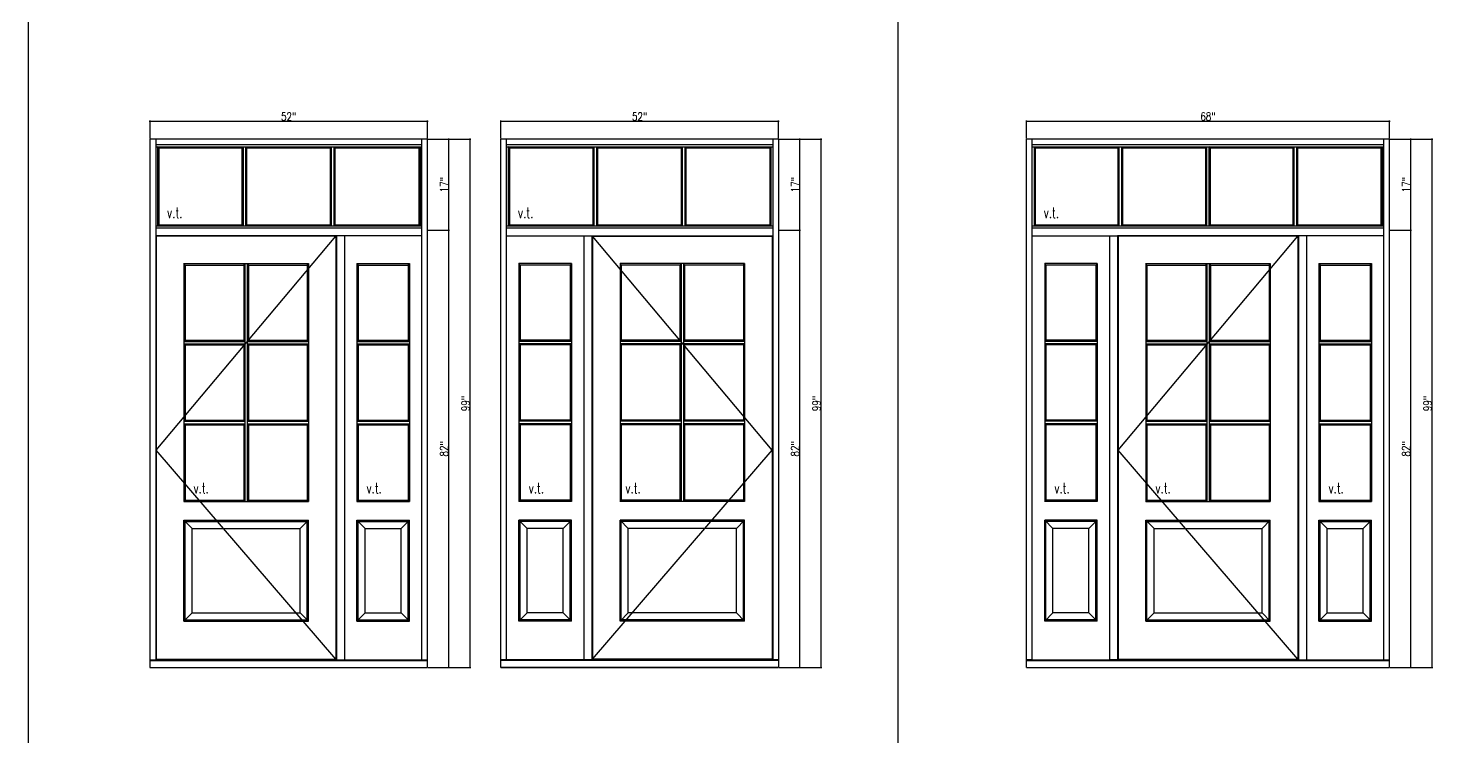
# Model space of a CAD drawing. Header units: inches. Extents: x 1985 to 11287, y 379 to 4336.
# Drawn here: x 7827.6 to 8090.9, y 4066.1 to 4198.9 of the extents above; entities that cross this region are included whole.
import ezdxf

# ---------------------------------------------------------------- set-up
doc = ezdxf.new("R2010")
doc.units = ezdxf.units.IN
doc.header["$MEASUREMENT"] = 0
doc.layers.get('0').update_dxf_attribs({"linetype": 'CONTINUOUS'})
doc.layers.get('Defpoints').update_dxf_attribs({"linetype": 'CONTINUOUS'})
for name, color, linetype in [('COTE1-1 99', 7, 'CONTINUOUS'), ('elevation 99', 7, 'CONTINUOUS'), ('opening side 99', 1, 'CONTINUOUS'), ('separation 99', 3, 'CONTINUOUS')]:
    doc.layers.add(name, color=color, linetype=linetype)
doc.styles.get("Standard").update_dxf_attribs({"font": 'txt.shx', "width": 0.8})
doc.dimstyles.new('Elevation', dxfattribs={"dimscale": 2, "dimtxt": 0.75, "dimasz": 0.0625, "dimexe": 0.0625, "dimexo": 0.0625, "dimgap": 0.0625, "dimtad": 1, "dimdec": 5, "dimzin": 0, "dimdsep": 46, "dimlunit": 5, "dimtxsty": 'Standard', "dimblk1": 'OBLIQUE', "dimblk2": 'OBLIQUE', "dimsah": 1, "dimcen": 2, "dimdle": 0.0625, "dimclrd": 1, "dimclre": 1, "dimadec": 1, "dimazin": 0, "dimtfac": 0.375, "dimtdec": 5, "dimtmove": 0, "dimatfit": 3, "dimldrblk": 'OBLIQUE', "dimfxl": 1, "dimfrac": 2, "dimtolj": 1, "dimtzin": 0, "dimarcsym": 0})

# ---------------------------------------------------------------- blocks, each defined once
blk = doc.blocks.new('_OBLIQUE')
at = {"color": 0, "linetype": 'ByBlock'}
blk.add_line((-0.5, -0.5), (0.5, 0.5), dxfattribs=at)
blk = doc.blocks.new('*D339')
at = {"layer": 'COTE1-1 99', "color": 1, "lineweight": -2, "transparency": 16777216}
for p, q in [((7850.34, 4181.47), (7902.59, 4181.47)), ((7850.47, 4178.19), (7850.47, 4181.59)), ((7902.47, 4178.19), (7902.47, 4181.59))]:
    blk.add_line(p, q, dxfattribs=at)
at = {"layer": 'Defpoints', "color": 0, "transparency": 16777216}
for p in [(7902.47, 4181.47), (7850.47, 4178.06), (7902.47, 4178.06)]:
    blk.add_point(p, dxfattribs=at)
at = {"layer": 'COTE1-1 99', "color": 1, "lineweight": -2, "transparency": 16777216, "xscale": 0.125, "yscale": 0.125, "zscale": 0.125, "rotation": 180}
blk.add_blockref('_OBLIQUE', (7850.47, 4181.47), dxfattribs=at)
at = {"layer": 'COTE1-1 99', "color": 1, "lineweight": -2, "transparency": 16777216, "xscale": 0.125, "yscale": 0.125, "zscale": 0.125}
blk.add_blockref('_OBLIQUE', (7902.47, 4181.47), dxfattribs=at)
at = {"layer": 'COTE1-1 99', "color": 0, "transparency": 16777216, "insert": (7876.47, 4182.34), "char_height": 1.5, "attachment_point": 5}
blk.add_mtext('\\A1;52"', dxfattribs=at)
blk = doc.blocks.new('*D340')
at = {"layer": 'COTE1-1 99', "color": 1, "lineweight": -2, "transparency": 16777216}
for p, q in [((7902.59, 4178.06), (7906.59, 4178.06)), ((7906.47, 4160.94), (7906.47, 4178.19)), ((7902.59, 4161.06), (7906.59, 4161.06))]:
    blk.add_line(p, q, dxfattribs=at)
at = {"layer": 'Defpoints', "color": 0, "transparency": 16777216}
for p in [(7902.47, 4178.06), (7906.47, 4178.06), (7902.47, 4161.06)]:
    blk.add_point(p, dxfattribs=at)
at = {"layer": 'COTE1-1 99', "color": 1, "lineweight": -2, "transparency": 16777216, "xscale": 0.125, "yscale": 0.125, "zscale": 0.125}
for p, rotation in [((7906.47, 4178.06), 90), ((7906.47, 4161.06), 270)]:
    blk.add_blockref('_OBLIQUE', p, dxfattribs=dict(at, rotation=rotation))
at = {"layer": 'COTE1-1 99', "color": 0, "transparency": 16777216, "insert": (7905.59, 4169.56), "char_height": 1.5, "attachment_point": 5, "rotation": 90}
blk.add_mtext('\\A1;17"', dxfattribs=at)
blk = doc.blocks.new('*D341')
at = {"layer": 'COTE1-1 99', "color": 1, "lineweight": -2, "transparency": 16777216}
for p, q in [((7902.59, 4161.06), (7906.59, 4161.06)), ((7906.47, 4078.94), (7906.47, 4161.19)), ((7902.59, 4079.06), (7906.59, 4079.06))]:
    blk.add_line(p, q, dxfattribs=at)
at = {"layer": 'Defpoints', "color": 0, "transparency": 16777216}
for p in [(7902.47, 4161.06), (7906.47, 4161.06), (7902.47, 4079.06)]:
    blk.add_point(p, dxfattribs=at)
at = {"layer": 'COTE1-1 99', "color": 1, "lineweight": -2, "transparency": 16777216, "xscale": 0.125, "yscale": 0.125, "zscale": 0.125}
for p, rotation in [((7906.47, 4161.06), 90), ((7906.47, 4079.06), 270)]:
    blk.add_blockref('_OBLIQUE', p, dxfattribs=dict(at, rotation=rotation))
at = {"layer": 'COTE1-1 99', "color": 0, "transparency": 16777216, "insert": (7905.59, 4120.06), "char_height": 1.5, "attachment_point": 5, "rotation": 90}
blk.add_mtext('\\A1;82"', dxfattribs=at)
blk = doc.blocks.new('*D342')
at = {"layer": 'COTE1-1 99', "color": 1, "lineweight": -2, "transparency": 16777216}
for p, q in [((7902.59, 4178.06), (7910.61, 4178.06)), ((7910.49, 4078.94), (7910.49, 4178.19)), ((7902.59, 4079.06), (7910.61, 4079.06))]:
    blk.add_line(p, q, dxfattribs=at)
at = {"layer": 'Defpoints', "color": 0, "transparency": 16777216}
for p in [(7902.47, 4178.06), (7910.49, 4178.06), (7902.47, 4079.06)]:
    blk.add_point(p, dxfattribs=at)
at = {"layer": 'COTE1-1 99', "color": 1, "lineweight": -2, "transparency": 16777216, "xscale": 0.125, "yscale": 0.125, "zscale": 0.125}
for p, rotation in [((7910.49, 4178.06), 90), ((7910.49, 4079.06), 270)]:
    blk.add_blockref('_OBLIQUE', p, dxfattribs=dict(at, rotation=rotation))
at = {"layer": 'COTE1-1 99', "color": 0, "transparency": 16777216, "insert": (7909.61, 4128.56), "char_height": 1.5, "attachment_point": 5, "rotation": 90}
blk.add_mtext('\\A1;99"', dxfattribs=at)
blk = doc.blocks.new('*D343')
at = {"layer": 'COTE1-1 99', "color": 1, "lineweight": -2, "transparency": 16777216}
for p, q in [((7916.11, 4181.47), (7968.36, 4181.47)), ((7916.24, 4178.19), (7916.24, 4181.59)), ((7968.24, 4178.19), (7968.24, 4181.59))]:
    blk.add_line(p, q, dxfattribs=at)
at = {"layer": 'Defpoints', "color": 0, "transparency": 16777216}
for p in [(7968.24, 4181.47), (7916.24, 4178.06), (7968.24, 4178.06)]:
    blk.add_point(p, dxfattribs=at)
at = {"layer": 'COTE1-1 99', "color": 1, "lineweight": -2, "transparency": 16777216, "xscale": 0.125, "yscale": 0.125, "zscale": 0.125, "rotation": 180}
blk.add_blockref('_OBLIQUE', (7916.24, 4181.47), dxfattribs=at)
at = {"layer": 'COTE1-1 99', "color": 1, "lineweight": -2, "transparency": 16777216, "xscale": 0.125, "yscale": 0.125, "zscale": 0.125}
blk.add_blockref('_OBLIQUE', (7968.24, 4181.47), dxfattribs=at)
at = {"layer": 'COTE1-1 99', "color": 0, "transparency": 16777216, "insert": (7942.24, 4182.34), "char_height": 1.5, "attachment_point": 5}
blk.add_mtext('\\A1;52"', dxfattribs=at)
blk = doc.blocks.new('*D344')
at = {"layer": 'COTE1-1 99', "color": 1, "lineweight": -2, "transparency": 16777216}
for p, q in [((7968.36, 4178.06), (7972.37, 4178.06)), ((7972.24, 4160.94), (7972.24, 4178.19)), ((7968.36, 4161.06), (7972.37, 4161.06))]:
    blk.add_line(p, q, dxfattribs=at)
at = {"layer": 'Defpoints', "color": 0, "transparency": 16777216}
for p in [(7968.24, 4178.06), (7972.24, 4178.06), (7968.24, 4161.06)]:
    blk.add_point(p, dxfattribs=at)
at = {"layer": 'COTE1-1 99', "color": 1, "lineweight": -2, "transparency": 16777216, "xscale": 0.125, "yscale": 0.125, "zscale": 0.125}
for p, rotation in [((7972.24, 4178.06), 90), ((7972.24, 4161.06), 270)]:
    blk.add_blockref('_OBLIQUE', p, dxfattribs=dict(at, rotation=rotation))
at = {"layer": 'COTE1-1 99', "color": 0, "transparency": 16777216, "insert": (7971.37, 4169.56), "char_height": 1.5, "attachment_point": 5, "rotation": 90}
blk.add_mtext('\\A1;17"', dxfattribs=at)
blk = doc.blocks.new('*D345')
at = {"layer": 'COTE1-1 99', "color": 1, "lineweight": -2, "transparency": 16777216}
for p, q in [((7968.36, 4161.06), (7972.37, 4161.06)), ((7972.24, 4078.94), (7972.24, 4161.19)), ((7968.36, 4079.06), (7972.37, 4079.06))]:
    blk.add_line(p, q, dxfattribs=at)
at = {"layer": 'Defpoints', "color": 0, "transparency": 16777216}
for p in [(7968.24, 4161.06), (7972.24, 4161.06), (7968.24, 4079.06)]:
    blk.add_point(p, dxfattribs=at)
at = {"layer": 'COTE1-1 99', "color": 1, "lineweight": -2, "transparency": 16777216, "xscale": 0.125, "yscale": 0.125, "zscale": 0.125}
for p, rotation in [((7972.24, 4161.06), 90), ((7972.24, 4079.06), 270)]:
    blk.add_blockref('_OBLIQUE', p, dxfattribs=dict(at, rotation=rotation))
at = {"layer": 'COTE1-1 99', "color": 0, "transparency": 16777216, "insert": (7971.37, 4120.06), "char_height": 1.5, "attachment_point": 5, "rotation": 90}
blk.add_mtext('\\A1;82"', dxfattribs=at)
blk = doc.blocks.new('*D346')
at = {"layer": 'COTE1-1 99', "color": 1, "lineweight": -2, "transparency": 16777216}
for p, q in [((7968.36, 4178.06), (7976.39, 4178.06)), ((7976.26, 4078.94), (7976.26, 4178.19)), ((7968.36, 4079.06), (7976.39, 4079.06))]:
    blk.add_line(p, q, dxfattribs=at)
at = {"layer": 'Defpoints', "color": 0, "transparency": 16777216}
for p in [(7968.24, 4178.06), (7976.26, 4178.06), (7968.24, 4079.06)]:
    blk.add_point(p, dxfattribs=at)
at = {"layer": 'COTE1-1 99', "color": 1, "lineweight": -2, "transparency": 16777216, "xscale": 0.125, "yscale": 0.125, "zscale": 0.125}
for p, rotation in [((7976.26, 4178.06), 90), ((7976.26, 4079.06), 270)]:
    blk.add_blockref('_OBLIQUE', p, dxfattribs=dict(at, rotation=rotation))
at = {"layer": 'COTE1-1 99', "color": 0, "transparency": 16777216, "insert": (7975.39, 4128.56), "char_height": 1.5, "attachment_point": 5, "rotation": 90}
blk.add_mtext('\\A1;99"', dxfattribs=at)
blk = doc.blocks.new('*D348')
at = {"layer": 'COTE1-1 99', "color": 1, "lineweight": -2, "transparency": 16777216}
for p, q in [((8014.64, 4181.47), (8082.89, 4181.47)), ((8014.77, 4178.19), (8014.77, 4181.59)), ((8082.77, 4178.19), (8082.77, 4181.59))]:
    blk.add_line(p, q, dxfattribs=at)
at = {"layer": 'Defpoints', "color": 0, "transparency": 16777216}
for p in [(8082.77, 4181.47), (8014.77, 4178.06), (8082.77, 4178.06)]:
    blk.add_point(p, dxfattribs=at)
at = {"layer": 'COTE1-1 99', "color": 1, "lineweight": -2, "transparency": 16777216, "xscale": 0.125, "yscale": 0.125, "zscale": 0.125, "rotation": 180}
blk.add_blockref('_OBLIQUE', (8014.77, 4181.47), dxfattribs=at)
at = {"layer": 'COTE1-1 99', "color": 1, "lineweight": -2, "transparency": 16777216, "xscale": 0.125, "yscale": 0.125, "zscale": 0.125}
blk.add_blockref('_OBLIQUE', (8082.77, 4181.47), dxfattribs=at)
at = {"layer": 'COTE1-1 99', "color": 0, "transparency": 16777216, "insert": (8048.77, 4182.34), "char_height": 1.5, "attachment_point": 5}
blk.add_mtext('\\A1;68"', dxfattribs=at)
blk = doc.blocks.new('*D349')
at = {"layer": 'COTE1-1 99', "color": 1, "lineweight": -2, "transparency": 16777216}
for p, q in [((8082.89, 4178.06), (8086.9, 4178.06)), ((8086.77, 4160.94), (8086.77, 4178.19)), ((8082.89, 4161.06), (8086.9, 4161.06))]:
    blk.add_line(p, q, dxfattribs=at)
at = {"layer": 'Defpoints', "color": 0, "transparency": 16777216}
for p in [(8082.77, 4178.06), (8086.77, 4178.06), (8082.77, 4161.06)]:
    blk.add_point(p, dxfattribs=at)
at = {"layer": 'COTE1-1 99', "color": 1, "lineweight": -2, "transparency": 16777216, "xscale": 0.125, "yscale": 0.125, "zscale": 0.125}
for p, rotation in [((8086.77, 4178.06), 90), ((8086.77, 4161.06), 270)]:
    blk.add_blockref('_OBLIQUE', p, dxfattribs=dict(at, rotation=rotation))
at = {"layer": 'COTE1-1 99', "color": 0, "transparency": 16777216, "insert": (8085.9, 4169.56), "char_height": 1.5, "attachment_point": 5, "rotation": 90}
blk.add_mtext('\\A1;17"', dxfattribs=at)
blk = doc.blocks.new('*D350')
at = {"layer": 'COTE1-1 99', "color": 1, "lineweight": -2, "transparency": 16777216}
for p, q in [((8082.89, 4161.06), (8086.9, 4161.06)), ((8086.77, 4078.94), (8086.77, 4161.19)), ((8082.89, 4079.06), (8086.9, 4079.06))]:
    blk.add_line(p, q, dxfattribs=at)
at = {"layer": 'Defpoints', "color": 0, "transparency": 16777216}
for p in [(8082.77, 4161.06), (8086.77, 4161.06), (8082.77, 4079.06)]:
    blk.add_point(p, dxfattribs=at)
at = {"layer": 'COTE1-1 99', "color": 1, "lineweight": -2, "transparency": 16777216, "xscale": 0.125, "yscale": 0.125, "zscale": 0.125}
for p, rotation in [((8086.77, 4161.06), 90), ((8086.77, 4079.06), 270)]:
    blk.add_blockref('_OBLIQUE', p, dxfattribs=dict(at, rotation=rotation))
at = {"layer": 'COTE1-1 99', "color": 0, "transparency": 16777216, "insert": (8085.9, 4120.06), "char_height": 1.5, "attachment_point": 5, "rotation": 90}
blk.add_mtext('\\A1;82"', dxfattribs=at)
blk = doc.blocks.new('*D351')
at = {"layer": 'COTE1-1 99', "color": 1, "lineweight": -2, "transparency": 16777216}
for p, q in [((8082.89, 4178.06), (8090.92, 4178.06)), ((8090.79, 4078.94), (8090.79, 4178.19)), ((8082.89, 4079.06), (8090.92, 4079.06))]:
    blk.add_line(p, q, dxfattribs=at)
at = {"layer": 'Defpoints', "color": 0, "transparency": 16777216}
for p in [(8082.77, 4178.06), (8090.79, 4178.06), (8082.77, 4079.06)]:
    blk.add_point(p, dxfattribs=at)
at = {"layer": 'COTE1-1 99', "color": 1, "lineweight": -2, "transparency": 16777216, "xscale": 0.125, "yscale": 0.125, "zscale": 0.125}
for p, rotation in [((8090.79, 4178.06), 90), ((8090.79, 4079.06), 270)]:
    blk.add_blockref('_OBLIQUE', p, dxfattribs=dict(at, rotation=rotation))
at = {"layer": 'COTE1-1 99', "color": 0, "transparency": 16777216, "insert": (8089.92, 4128.56), "char_height": 1.5, "attachment_point": 5, "rotation": 90}
blk.add_mtext('\\A1;99"', dxfattribs=at)

msp = doc.modelspace()

# ---------------------------------------------------------------- linework, layer by layer
at = {"layer": 'elevation 99'}
for p, q in [((7902.465268, 4178.062173), (7850.465268, 4178.062173)), ((7850.465268, 4178.062173), (7850.465268, 4079.062173)), ((7851.527768, 4178.062173), (7851.527768, 4080.521703)), ((7901.402768, 4176.999673), (7851.527768, 4176.999673)), ((7851.527768, 4176.678223), (7864.706381, 4176.678223)), ((7852.090326, 4176.437151), (7851.849255, 4176.678223)), ((7851.849255, 4176.678223), (7851.849255, 4161.821097)), ((7852.090326, 4176.437151), (7852.090326, 4162.062169)), ((7852.090326, 4176.437151), (7867.757068, 4176.437151)), ((7864.706381, 4176.678223), (7888.224155, 4176.678223)), ((7867.757068, 4176.437151), (7867.961268, 4176.678223)), ((7867.757068, 4162.062169), (7867.757068, 4176.437151)), ((7867.961268, 4161.821097), (7867.961268, 4176.678223)), ((7868.632068, 4176.437151), (7868.427868, 4176.678223)), ((7868.427868, 4161.821097), (7868.427868, 4176.678223)), ((7868.632068, 4176.437151), (7884.298618, 4176.437151)), ((7868.632068, 4162.062169), (7868.632068, 4176.437151)), ((7884.298618, 4176.437151), (7884.502818, 4176.678223)), ((7884.298618, 4162.062169), (7884.298618, 4176.437151)), ((7884.502818, 4161.821097), (7884.502818, 4176.678223)), ((7884.969418, 4161.821097), (7884.969418, 4176.678223)), ((7885.173618, 4176.437151), (7884.969418, 4176.678223)), ((7885.173618, 4162.062169), (7885.173618, 4176.437151)), ((7885.173618, 4176.437151), (7888.465226, 4176.437151)), ((7888.224155, 4176.678223), (7901.402768, 4176.678223)), ((7888.465226, 4176.437151), (7900.840209, 4176.437151)), ((7900.840209, 4176.437151), (7901.081281, 4176.678223)), ((7900.840209, 4176.437151), (7900.840209, 4162.062169)), ((7901.081281, 4176.678223), (7901.081281, 4161.821097)), ((7901.402768, 4080.521703), (7901.402768, 4178.062173)), ((7902.465268, 4079.062173), (7902.465268, 4178.062173)), ((7968.239073, 4178.062173), (7916.239073, 4178.062173)), ((7916.239073, 4079.062173), (7916.239073, 4178.062173)), ((7917.301573, 4080.521703), (7917.301573, 4178.062173)), ((7967.176573, 4176.999673), (7917.301573, 4176.999673)), ((7917.301573, 4176.678223), (7929.813586, 4176.678223)), ((7917.62306, 4176.678223), (7917.62306, 4161.821097)), ((7917.864131, 4176.437151), (7917.62306, 4176.678223)), ((7917.864131, 4176.437151), (7933.530873, 4176.437151)), ((7917.864131, 4176.437151), (7917.864131, 4162.062169)), ((7929.813586, 4176.678223), (7954.66456, 4176.678223)), ((7933.530873, 4176.437151), (7933.735073, 4176.678223)), ((7933.530873, 4162.062169), (7933.530873, 4176.437151)), ((7933.735073, 4161.821097), (7933.735073, 4176.678223)), ((7934.201673, 4161.821097), (7934.201673, 4176.678223)), ((7934.405873, 4176.437151), (7934.201673, 4176.678223)), ((7934.405873, 4162.062169), (7934.405873, 4176.437151)), ((7934.405873, 4176.437151), (7950.072423, 4176.437151)), ((7950.072423, 4176.437151), (7950.276623, 4176.678223)), ((7950.072423, 4162.062169), (7950.072423, 4176.437151)), ((7950.276623, 4161.821097), (7950.276623, 4176.678223)), ((7950.947423, 4176.437151), (7950.743223, 4176.678223)), ((7950.743223, 4161.821097), (7950.743223, 4176.678223)), ((7950.947423, 4176.437151), (7954.905631, 4176.437151)), ((7950.947423, 4162.062169), (7950.947423, 4176.437151)), ((7954.66456, 4176.678223), (7967.176573, 4176.678223)), ((7954.905631, 4176.437151), (7966.614014, 4176.437151)), ((7966.614014, 4176.437151), (7966.855086, 4176.678223)), ((7966.614014, 4176.437151), (7966.614014, 4162.062169)), ((7966.855086, 4176.678223), (7966.855086, 4161.821097)), ((7967.176573, 4178.062173), (7967.176573, 4080.521703)), ((7968.239073, 4178.062173), (7968.239073, 4079.062173)), ((8082.76899, 4178.062173), (8014.76899, 4178.062173)), ((8014.76899, 4079.062173), (8014.76899, 4178.062173)), ((8015.83149, 4080.521703), (8015.83149, 4178.062173)), ((8081.70649, 4176.999673), (8015.83149, 4176.999673)), ((8015.83149, 4176.678223), (8029.010103, 4176.678223)), ((8016.393949, 4176.437151), (8016.152877, 4176.678223)), ((8016.152877, 4176.678223), (8016.152877, 4161.821097)), ((8016.393949, 4176.437151), (8028.769032, 4176.437151)), ((8016.393949, 4176.437151), (8016.393949, 4162.062169)), ((8028.769032, 4176.437151), (8031.92524, 4176.437151)), ((8029.010103, 4176.678223), (8068.527877, 4176.678223)), ((8031.92524, 4176.437151), (8032.12944, 4176.678223)), ((8031.92524, 4162.062169), (8031.92524, 4176.437151)), ((8032.12944, 4161.821097), (8032.12944, 4176.678223)), ((8032.59604, 4176.678223), (8032.80024, 4176.437151)), ((8032.59604, 4161.821097), (8032.59604, 4176.678223)), ((8032.80024, 4176.437151), (8048.33149, 4176.437151)), ((8032.80024, 4162.062169), (8032.80024, 4176.437151)), ((8048.33149, 4176.437151), (8048.53569, 4176.678223)), ((8048.33149, 4162.062169), (8048.33149, 4176.437151)), ((8048.53569, 4161.821097), (8048.53569, 4176.678223)), ((8049.00229, 4161.821097), (8049.00229, 4176.678223)), ((8049.20649, 4176.437151), (8049.00229, 4176.678223)), ((8049.20649, 4162.062169), (8049.20649, 4176.437151)), ((8049.20649, 4176.437151), (8064.73774, 4176.437151)), ((8064.73774, 4176.437151), (8064.94194, 4176.678223)), ((8064.73774, 4162.062169), (8064.73774, 4176.437151)), ((8064.94194, 4161.821097), (8064.94194, 4176.678223)), ((8065.61274, 4176.437151), (8065.40854, 4176.678223)), ((8065.40854, 4161.821097), (8065.40854, 4176.678223)), ((8065.61274, 4176.437151), (8068.768949, 4176.437151)), ((8065.61274, 4162.062169), (8065.61274, 4176.437151)), ((8068.527877, 4176.678223), (8081.70649, 4176.678223)), ((8068.768949, 4176.437151), (8081.144032, 4176.437151)), ((8081.144032, 4176.437151), (8081.385103, 4176.678223)), ((8081.144032, 4176.437151), (8081.144032, 4162.062169)), ((8081.385103, 4176.678223), (8081.385103, 4161.821097)), ((8081.70649, 4080.521703), (8081.70649, 4178.062173)), ((8082.76899, 4079.062173), (8082.76899, 4178.062173)), ((7851.527768, 4161.821097), (7864.706381, 4161.821097)), ((7851.527768, 4161.49021), (7901.402768, 4161.49021)), ((7852.090326, 4162.062169), (7851.849255, 4161.821097)), ((7852.090326, 4162.062169), (7867.757068, 4162.062169)), ((7864.706381, 4161.821097), (7888.224155, 4161.821097)), ((7867.757068, 4162.062169), (7867.961268, 4161.821097)), ((7868.427868, 4161.821097), (7868.632068, 4162.062169)), ((7868.632068, 4162.062169), (7884.298618, 4162.062169)), ((7884.298618, 4162.062169), (7884.502818, 4161.821097)), ((7884.969418, 4161.821097), (7885.173618, 4162.062169)), ((7885.173618, 4162.062169), (7888.465226, 4162.062169)), ((7888.224155, 4161.821097), (7901.402768, 4161.821097)), ((7888.465226, 4162.062169), (7900.840209, 4162.062169)), ((7900.840209, 4162.062169), (7901.081281, 4161.821097)), ((7917.301573, 4161.821097), (7929.813586, 4161.821097)), ((7917.301573, 4161.49021), (7967.176573, 4161.49021)), ((7917.864131, 4162.062169), (7917.62306, 4161.821097)), ((7917.864131, 4162.062169), (7933.530873, 4162.062169)), ((7929.813586, 4161.821097), (7954.66456, 4161.821097)), ((7933.530873, 4162.062169), (7933.735073, 4161.821097)), ((7934.201673, 4161.821097), (7934.405873, 4162.062169)), ((7934.405873, 4162.062169), (7950.072423, 4162.062169)), ((7950.072423, 4162.062169), (7950.276623, 4161.821097)), ((7950.743223, 4161.821097), (7950.947423, 4162.062169)), ((7950.947423, 4162.062169), (7954.905631, 4162.062169)), ((7954.66456, 4161.821097), (7967.176573, 4161.821097)), ((7954.905631, 4162.062169), (7966.614014, 4162.062169)), ((7966.614014, 4162.062169), (7966.855086, 4161.821097)), ((8015.83149, 4161.821097), (8029.010103, 4161.821097)), ((8015.83149, 4161.49021), (8081.70649, 4161.49021)), ((8016.393949, 4162.062169), (8016.152877, 4161.821097)), ((8016.393949, 4162.062169), (8028.769032, 4162.062169)), ((8028.769032, 4162.062169), (8031.92524, 4162.062169)), ((8029.010103, 4161.821097), (8068.527877, 4161.821097)), ((8031.92524, 4162.062169), (8032.12944, 4161.821097)), ((8032.59604, 4161.821097), (8032.80024, 4162.062169)), ((8032.80024, 4162.062169), (8048.33149, 4162.062169)), ((8048.33149, 4162.062169), (8048.53569, 4161.821097)), ((8049.00229, 4161.821097), (8049.20649, 4162.062169)), ((8049.20649, 4162.062169), (8064.73774, 4162.062169)), ((8064.73774, 4162.062169), (8064.94194, 4161.821097)), ((8065.40854, 4161.821097), (8065.61274, 4162.062169)), ((8065.61274, 4162.062169), (8068.768949, 4162.062169)), ((8068.527877, 4161.821097), (8081.70649, 4161.821097)), ((8068.768949, 4162.062169), (8081.144032, 4162.062169)), ((8081.144032, 4162.062169), (8081.385103, 4161.821097)), ((7887.465268, 4159.999673), (7851.527768, 4159.999673)), ((7885.309068, 4159.905973), (7851.621468, 4159.905973)), ((7851.621468, 4159.905973), (7851.621468, 4080.652644)), ((7885.309068, 4159.905973), (7885.309068, 4080.652644)), ((7885.402768, 4159.999673), (7885.402768, 4080.521703)), ((7886.902768, 4159.999673), (7886.902768, 4080.521703)), ((7901.402768, 4159.999673), (7887.465268, 4159.999673)), ((7917.301573, 4159.999673), (7931.239073, 4159.999673)), ((7931.239073, 4159.999673), (7967.176573, 4159.999673)), ((7931.801573, 4159.999673), (7931.801573, 4080.521703)), ((7933.301573, 4159.999673), (7933.301573, 4080.521703)), ((7933.395273, 4159.905973), (7967.082873, 4159.905973)), ((7933.395273, 4159.905973), (7933.395273, 4080.652644)), ((7967.082873, 4159.905973), (7967.082873, 4080.652644)), ((8015.83149, 4159.999673), (8031.83149, 4159.999673)), ((8030.33149, 4159.999673), (8030.33149, 4080.521703)), ((8031.83149, 4159.999673), (8031.83149, 4080.521703)), ((8067.76899, 4159.999673), (8031.83149, 4159.999673)), ((8031.83149, 4159.999673), (8031.83149, 4080.521703)), ((8031.92519, 4159.905973), (8031.92519, 4080.652644)), ((8065.61279, 4159.905973), (8031.92519, 4159.905973)), ((8031.92519, 4159.905973), (8031.92519, 4080.652644)), ((8065.61279, 4159.905973), (8065.61279, 4080.652644)), ((8065.70649, 4159.999673), (8065.70649, 4080.521703)), ((8067.20649, 4159.999673), (8067.20649, 4080.521703)), ((8081.70649, 4159.999673), (8067.76899, 4159.999673)), ((7856.786681, 4154.767496), (7856.786681, 4110.200502)), ((7856.786681, 4154.767496), (7880.143854, 4154.767496)), ((7857.027753, 4154.499625), (7856.786681, 4154.767496)), ((7857.027753, 4154.499625), (7857.027753, 4140.396125)), ((7857.027753, 4154.499625), (7868.027768, 4154.499625)), ((7868.027768, 4154.499625), (7868.231968, 4154.767496)), ((7868.027768, 4154.499625), (7868.027768, 4140.396125)), ((7868.231968, 4154.767496), (7868.231968, 4110.200502)), ((7868.698568, 4154.767496), (7868.698568, 4110.200502)), ((7868.698568, 4154.767496), (7868.902768, 4154.499625)), ((7868.902768, 4154.499625), (7868.902768, 4140.396125)), ((7868.902768, 4154.499625), (7879.902783, 4154.499625)), ((7879.902783, 4154.499625), (7880.143854, 4154.767496)), ((7879.902783, 4154.499625), (7879.902783, 4140.396125)), ((7880.143854, 4154.767496), (7880.143854, 4110.200502)), ((7889.224155, 4154.767496), (7889.465226, 4154.499625)), ((7889.224155, 4154.767496), (7899.081381, 4154.767496)), ((7889.224155, 4154.767496), (7889.224155, 4110.200502)), ((7889.465226, 4154.499625), (7898.840309, 4154.499625)), ((7889.465226, 4154.499625), (7889.465226, 4140.396125)), ((7898.840309, 4154.499625), (7899.081381, 4154.767496)), ((7898.840309, 4154.499625), (7898.840309, 4140.396125)), ((7899.081381, 4154.767496), (7899.081381, 4110.200502)), ((7919.62296, 4154.767496), (7919.62296, 4110.200502)), ((7929.480186, 4154.767496), (7919.62296, 4154.767496)), ((7919.864031, 4154.499625), (7919.62296, 4154.767496)), ((7919.864031, 4154.499625), (7919.864031, 4140.396125)), ((7929.239114, 4154.499625), (7919.864031, 4154.499625)), ((7929.480186, 4154.767496), (7929.239114, 4154.499625)), ((7929.239114, 4154.499625), (7929.239114, 4140.396125)), ((7929.480186, 4154.767496), (7929.480186, 4110.200502)), ((7938.801558, 4154.499625), (7938.560486, 4154.767496)), ((7961.917659, 4154.767496), (7938.560486, 4154.767496)), ((7938.560486, 4154.767496), (7938.560486, 4110.200502)), ((7949.801573, 4154.499625), (7938.801558, 4154.499625)), ((7938.801558, 4154.499625), (7938.801558, 4140.396125)), ((7950.005773, 4154.767496), (7949.801573, 4154.499625)), ((7949.801573, 4154.499625), (7949.801573, 4140.396125)), ((7950.005773, 4154.767496), (7950.005773, 4110.200502)), ((7950.676573, 4154.499625), (7950.472373, 4154.767496)), ((7950.472373, 4154.767496), (7950.472373, 4110.200502)), ((7950.676573, 4154.499625), (7950.676573, 4140.396125)), ((7961.676588, 4154.499625), (7950.676573, 4154.499625)), ((7961.676588, 4154.499625), (7961.917659, 4154.767496)), ((7961.676588, 4154.499625), (7961.676588, 4140.396125)), ((7961.917659, 4154.767496), (7961.917659, 4110.200502)), ((8018.393949, 4154.499625), (8018.152877, 4154.767496)), ((8028.010103, 4154.767496), (8018.152877, 4154.767496)), ((8018.152877, 4154.767496), (8018.152877, 4110.200502)), ((8027.769032, 4154.499625), (8018.393949, 4154.499625)), ((8018.393949, 4154.499625), (8018.393949, 4140.396125)), ((8028.010103, 4154.767496), (8027.769032, 4154.499625)), ((8027.769032, 4154.499625), (8027.769032, 4140.396125)), ((8028.010103, 4154.767496), (8028.010103, 4110.200502)), ((8037.331475, 4154.499625), (8037.090404, 4154.767496)), ((8037.090404, 4154.767496), (8060.447577, 4154.767496)), ((8037.090404, 4154.767496), (8037.090404, 4110.200502)), ((8037.331475, 4154.499625), (8048.33149, 4154.499625)), ((8037.331475, 4154.499625), (8037.331475, 4140.396125)), ((8048.33149, 4154.499625), (8048.53569, 4154.767496)), ((8048.33149, 4154.499625), (8048.33149, 4140.396125)), ((8048.53569, 4154.767496), (8048.53569, 4110.200502)), ((8049.00229, 4154.767496), (8049.20649, 4154.499625)), ((8049.00229, 4154.767496), (8049.00229, 4110.200502)), ((8049.20649, 4154.499625), (8060.206505, 4154.499625)), ((8049.20649, 4154.499625), (8049.20649, 4140.396125)), ((8060.206505, 4154.499625), (8060.447577, 4154.767496)), ((8060.206505, 4154.499625), (8060.206505, 4140.396125)), ((8060.447577, 4154.767496), (8060.447577, 4110.200502)), ((8069.527877, 4154.767496), (8069.527877, 4110.200502)), ((8069.527877, 4154.767496), (8079.385103, 4154.767496)), ((8069.527877, 4154.767496), (8069.768949, 4154.499625)), ((8069.768949, 4154.499625), (8069.768949, 4140.396125)), ((8069.768949, 4154.499625), (8079.144032, 4154.499625)), ((8079.144032, 4154.499625), (8079.385103, 4154.767496)), ((8079.144032, 4154.499625), (8079.144032, 4140.396125)), ((8079.385103, 4154.767496), (8079.385103, 4110.200502)), ((7857.027753, 4140.396125), (7856.786681, 4140.191925)), ((7856.786681, 4140.191925), (7868.231968, 4140.191925)), ((7856.786681, 4139.725325), (7868.231968, 4139.725325)), ((7857.027753, 4139.521125), (7856.786681, 4139.725325)), ((7857.027753, 4140.396125), (7868.027768, 4140.396125)), ((7857.027753, 4139.521125), (7868.027768, 4139.521125)), ((7857.027753, 4139.521125), (7857.027753, 4125.417625)), ((7868.027768, 4140.396125), (7868.231968, 4140.191925)), ((7868.027768, 4139.521125), (7868.231968, 4139.725325)), ((7868.027768, 4139.521125), (7868.027768, 4125.417625)), ((7868.902768, 4140.396125), (7868.698568, 4140.191925)), ((7868.698568, 4140.191925), (7880.143854, 4140.191925)), ((7868.902768, 4139.521125), (7868.698568, 4139.725325)), ((7868.698568, 4139.725325), (7880.143854, 4139.725325)), ((7868.902768, 4140.396125), (7879.902783, 4140.396125)), ((7868.902768, 4139.521125), (7879.902783, 4139.521125)), ((7868.902768, 4139.521125), (7868.902768, 4125.417625)), ((7879.902783, 4140.396125), (7880.143854, 4140.191925)), ((7879.902783, 4139.521125), (7880.143854, 4139.725325)), ((7879.902783, 4139.521125), (7879.902783, 4125.417625)), ((7889.465226, 4140.396125), (7889.224155, 4140.191925)), ((7889.224155, 4140.191925), (7899.081381, 4140.191925)), ((7889.224155, 4139.725325), (7889.465226, 4139.521125)), ((7889.224155, 4139.725325), (7899.081381, 4139.725325)), ((7889.465226, 4140.396125), (7898.840309, 4140.396125)), ((7889.465226, 4139.521125), (7889.465226, 4125.417625)), ((7889.465226, 4139.521125), (7898.840309, 4139.521125)), ((7898.840309, 4140.396125), (7899.081381, 4140.191925)), ((7898.840309, 4139.521125), (7899.081381, 4139.725325)), ((7898.840309, 4139.521125), (7898.840309, 4125.417625)), ((7919.864031, 4140.396125), (7919.62296, 4140.191925)), ((7929.480186, 4140.191925), (7919.62296, 4140.191925)), ((7929.480186, 4139.725325), (7919.62296, 4139.725325)), ((7919.864031, 4139.521125), (7919.62296, 4139.725325)), ((7929.239114, 4140.396125), (7919.864031, 4140.396125)), ((7929.239114, 4139.521125), (7919.864031, 4139.521125)), ((7919.864031, 4139.521125), (7919.864031, 4125.417625)), ((7929.239114, 4140.396125), (7929.480186, 4140.191925)), ((7929.480186, 4139.725325), (7929.239114, 4139.521125)), ((7929.239114, 4139.521125), (7929.239114, 4125.417625)), ((7938.801558, 4140.396125), (7938.560486, 4140.191925)), ((7950.005773, 4140.191925), (7938.560486, 4140.191925)), ((7950.005773, 4139.725325), (7938.560486, 4139.725325)), ((7938.801558, 4139.521125), (7938.560486, 4139.725325)), ((7949.801573, 4140.396125), (7938.801558, 4140.396125)), ((7949.801573, 4139.521125), (7938.801558, 4139.521125)), ((7938.801558, 4139.521125), (7938.801558, 4125.417625)), ((7949.801573, 4140.396125), (7950.005773, 4140.191925)), ((7949.801573, 4139.521125), (7950.005773, 4139.725325)), ((7949.801573, 4139.521125), (7949.801573, 4125.417625)), ((7950.676573, 4140.396125), (7950.472373, 4140.191925)), ((7961.917659, 4140.191925), (7950.472373, 4140.191925)), ((7950.676573, 4139.521125), (7950.472373, 4139.725325)), ((7961.917659, 4139.725325), (7950.472373, 4139.725325)), ((7961.676588, 4140.396125), (7950.676573, 4140.396125)), ((7950.676573, 4139.521125), (7950.676573, 4125.417625)), ((7961.676588, 4139.521125), (7950.676573, 4139.521125)), ((7961.676588, 4140.396125), (7961.917659, 4140.191925)), ((7961.676588, 4139.521125), (7961.917659, 4139.725325)), ((7961.676588, 4139.521125), (7961.676588, 4125.417625)), ((8018.393949, 4140.396125), (8018.152877, 4140.191925)), ((8028.010103, 4140.191925), (8018.152877, 4140.191925)), ((8018.393949, 4139.521125), (8018.152877, 4139.725325)), ((8028.010103, 4139.725325), (8018.152877, 4139.725325)), ((8027.769032, 4140.396125), (8018.393949, 4140.396125)), ((8018.393949, 4139.521125), (8018.393949, 4125.417625)), ((8027.769032, 4139.521125), (8018.393949, 4139.521125)), ((8027.769032, 4140.396125), (8028.010103, 4140.191925)), ((8028.010103, 4139.725325), (8027.769032, 4139.521125)), ((8027.769032, 4139.521125), (8027.769032, 4125.417625)), ((8037.331475, 4140.396125), (8037.090404, 4140.191925)), ((8037.090404, 4140.191925), (8048.53569, 4140.191925)), ((8037.331475, 4139.521125), (8037.090404, 4139.725325)), ((8037.090404, 4139.725325), (8048.53569, 4139.725325)), ((8037.331475, 4140.396125), (8048.33149, 4140.396125)), ((8037.331475, 4139.521125), (8037.331475, 4125.417625)), ((8037.331475, 4139.521125), (8048.33149, 4139.521125)), ((8048.33149, 4140.396125), (8048.53569, 4140.191925)), ((8048.33149, 4139.521125), (8048.53569, 4139.725325)), ((8048.33149, 4139.521125), (8048.33149, 4125.417625)), ((8049.20649, 4140.396125), (8049.00229, 4140.191925)), ((8049.00229, 4140.191925), (8060.447577, 4140.191925)), ((8049.00229, 4139.725325), (8060.447577, 4139.725325)), ((8049.20649, 4139.521125), (8049.00229, 4139.725325)), ((8049.20649, 4140.396125), (8060.206505, 4140.396125)), ((8049.20649, 4139.521125), (8049.20649, 4125.417625)), ((8049.20649, 4139.521125), (8060.206505, 4139.521125)), ((8060.206505, 4140.396125), (8060.447577, 4140.191925)), ((8060.206505, 4139.521125), (8060.447577, 4139.725325)), ((8060.206505, 4139.521125), (8060.206505, 4125.417625)), ((8069.768949, 4140.396125), (8069.527877, 4140.191925)), ((8069.527877, 4140.191925), (8079.385103, 4140.191925)), ((8069.527877, 4139.725325), (8079.385103, 4139.725325)), ((8069.527877, 4139.725325), (8069.768949, 4139.521125)), ((8069.768949, 4140.396125), (8079.144032, 4140.396125)), ((8069.768949, 4139.521125), (8079.144032, 4139.521125)), ((8069.768949, 4139.521125), (8069.768949, 4125.417625)), ((8079.144032, 4140.396125), (8079.385103, 4140.191925)), ((8079.144032, 4139.521125), (8079.385103, 4139.725325)), ((8079.144032, 4139.521125), (8079.144032, 4125.417625)), ((7857.027753, 4125.417625), (7856.786681, 4125.213425)), ((7856.786681, 4125.213425), (7868.231968, 4125.213425)), ((7856.786681, 4124.751273), (7868.231968, 4124.751273)), ((7857.027753, 4125.417625), (7868.027768, 4125.417625)), ((7857.027753, 4124.547073), (7868.027768, 4124.547073)), ((7857.027753, 4124.547073), (7857.027753, 4110.441573)), ((7868.027768, 4124.547073), (7868.027768, 4110.441573)), ((7868.698568, 4125.213425), (7880.143854, 4125.213425)), ((7868.698568, 4124.751273), (7880.143854, 4124.751273)), ((7868.902768, 4125.417625), (7879.902783, 4125.417625)), ((7868.902768, 4124.547073), (7868.902768, 4110.441573)), ((7868.902768, 4124.547073), (7879.902783, 4124.547073)), ((7879.902783, 4125.417625), (7880.143854, 4125.213425)), ((7879.902783, 4124.547073), (7880.143854, 4124.751273)), ((7879.902783, 4124.547073), (7879.902783, 4110.441573)), ((7889.224155, 4125.213425), (7889.465226, 4125.417625)), ((7889.224155, 4125.213425), (7899.081381, 4125.213425)), ((7889.465226, 4124.547073), (7889.224155, 4124.751273)), ((7889.224155, 4124.751273), (7899.081381, 4124.751273)), ((7889.465226, 4125.417625), (7898.840309, 4125.417625)), ((7889.465226, 4124.547073), (7889.465226, 4110.441573)), ((7889.465226, 4124.547073), (7898.840309, 4124.547073)), ((7898.840309, 4125.417625), (7899.081381, 4125.213425)), ((7898.840309, 4124.547073), (7899.081381, 4124.751273)), ((7898.840309, 4124.547073), (7898.840309, 4110.441573)), ((7919.864031, 4125.417625), (7919.62296, 4125.213425)), ((7929.480186, 4125.213425), (7919.62296, 4125.213425)), ((7929.480186, 4124.751273), (7919.62296, 4124.751273)), ((7919.864031, 4124.547073), (7919.62296, 4124.751273)), ((7929.239114, 4125.417625), (7919.864031, 4125.417625)), ((7929.239114, 4124.547073), (7919.864031, 4124.547073)), ((7919.864031, 4124.547073), (7919.864031, 4110.441573)), ((7929.480186, 4125.213425), (7929.239114, 4125.417625)), ((7929.239114, 4124.547073), (7929.480186, 4124.751273)), ((7929.239114, 4124.547073), (7929.239114, 4110.441573)), ((7938.801558, 4125.417625), (7938.560486, 4125.213425)), ((7950.005773, 4125.213425), (7938.560486, 4125.213425)), ((7950.005773, 4124.751273), (7938.560486, 4124.751273)), ((7938.801558, 4124.547073), (7938.560486, 4124.751273)), ((7949.801573, 4125.417625), (7938.801558, 4125.417625)), ((7949.801573, 4124.547073), (7938.801558, 4124.547073)), ((7938.801558, 4124.547073), (7938.801558, 4110.441573)), ((7949.801573, 4124.547073), (7949.801573, 4110.441573)), ((7961.917659, 4125.213425), (7950.472373, 4125.213425)), ((7961.917659, 4124.751273), (7950.472373, 4124.751273)), ((7961.676588, 4125.417625), (7950.676573, 4125.417625)), ((7950.676573, 4124.547073), (7950.676573, 4110.441573)), ((7961.676588, 4124.547073), (7950.676573, 4124.547073)), ((7961.676588, 4125.417625), (7961.917659, 4125.213425)), ((7961.676588, 4124.547073), (7961.676588, 4110.441573)), ((8018.393949, 4125.417625), (8018.152877, 4125.213425)), ((8028.010103, 4125.213425), (8018.152877, 4125.213425)), ((8018.393949, 4124.547073), (8018.152877, 4124.751273)), ((8028.010103, 4124.751273), (8018.152877, 4124.751273)), ((8027.769032, 4125.417625), (8018.393949, 4125.417625)), ((8018.393949, 4124.547073), (8018.393949, 4110.441573)), ((8027.769032, 4124.547073), (8018.393949, 4124.547073)), ((8028.010103, 4125.213425), (8027.769032, 4125.417625)), ((8027.769032, 4124.547073), (8028.010103, 4124.751273)), ((8027.769032, 4124.547073), (8027.769032, 4110.441573)), ((8037.331475, 4125.417625), (8037.090404, 4125.213425)), ((8037.090404, 4125.213425), (8048.53569, 4125.213425)), ((8037.090404, 4124.751273), (8048.53569, 4124.751273)), ((8037.331475, 4125.417625), (8048.33149, 4125.417625)), ((8037.331475, 4124.547073), (8037.331475, 4110.441573)), ((8037.331475, 4124.547073), (8048.33149, 4124.547073)), ((8048.33149, 4124.547073), (8048.33149, 4110.441573)), ((8049.00229, 4125.213425), (8060.447577, 4125.213425)), ((8049.00229, 4124.751273), (8060.447577, 4124.751273)), ((8049.20649, 4125.417625), (8060.206505, 4125.417625)), ((8049.20649, 4124.547073), (8060.206505, 4124.547073)), ((8049.20649, 4124.547073), (8049.20649, 4110.441573)), ((8060.206505, 4125.417625), (8060.447577, 4125.213425)), ((8060.206505, 4124.547073), (8060.447577, 4124.751273)), ((8060.206505, 4124.547073), (8060.206505, 4110.441573)), ((8069.527877, 4125.213425), (8069.768949, 4125.417625)), ((8069.527877, 4125.213425), (8079.385103, 4125.213425)), ((8069.527877, 4124.751273), (8079.385103, 4124.751273)), ((8069.768949, 4124.547073), (8069.527877, 4124.751273)), ((8069.768949, 4125.417625), (8079.144032, 4125.417625)), ((8069.768949, 4124.547073), (8079.144032, 4124.547073)), ((8069.768949, 4124.547073), (8069.768949, 4110.441573)), ((8079.144032, 4125.417625), (8079.385103, 4125.213425)), ((8079.144032, 4124.547073), (8079.385103, 4124.751273)), ((8079.144032, 4124.547073), (8079.144032, 4110.441573)), ((7856.786681, 4110.200502), (7857.027753, 4110.441573)), ((7856.786681, 4110.200502), (7880.143854, 4110.200502)), ((7857.027753, 4110.441573), (7868.027768, 4110.441573)), ((7868.027768, 4110.441573), (7868.231968, 4110.200502)), ((7868.902768, 4110.441573), (7868.698568, 4110.200502)), ((7868.902768, 4110.441573), (7879.902783, 4110.441573)), ((7880.143854, 4110.200502), (7879.902783, 4110.441573)), ((7889.224155, 4110.200502), (7889.465226, 4110.441573)), ((7889.224155, 4110.200502), (7899.081381, 4110.200502)), ((7889.465226, 4110.441573), (7898.840309, 4110.441573)), ((7899.081381, 4110.200502), (7898.840309, 4110.441573)), ((7919.62296, 4110.200502), (7919.864031, 4110.441573)), ((7929.480186, 4110.200502), (7919.62296, 4110.200502)), ((7929.239114, 4110.441573), (7919.864031, 4110.441573)), ((7929.480186, 4110.200502), (7929.239114, 4110.441573)), ((7938.560486, 4110.200502), (7938.801558, 4110.441573)), ((7961.917659, 4110.200502), (7938.560486, 4110.200502)), ((7949.801573, 4110.441573), (7938.801558, 4110.441573)), ((7949.801573, 4110.441573), (7950.005773, 4110.200502)), ((7950.676573, 4110.441573), (7950.472373, 4110.200502)), ((7961.676588, 4110.441573), (7950.676573, 4110.441573)), ((7961.917659, 4110.200502), (7961.676588, 4110.441573)), ((8018.152877, 4110.200502), (8018.393949, 4110.441573)), ((8028.010103, 4110.200502), (8018.152877, 4110.200502)), ((8027.769032, 4110.441573), (8018.393949, 4110.441573)), ((8028.010103, 4110.200502), (8027.769032, 4110.441573)), ((8037.090404, 4110.200502), (8037.331475, 4110.441573)), ((8037.090404, 4110.200502), (8060.447577, 4110.200502)), ((8037.331475, 4110.441573), (8048.33149, 4110.441573)), ((8048.33149, 4110.441573), (8048.53569, 4110.200502)), ((8049.20649, 4110.441573), (8049.00229, 4110.200502)), ((8049.20649, 4110.441573), (8060.206505, 4110.441573)), ((8060.447577, 4110.200502), (8060.206505, 4110.441573)), ((8069.527877, 4110.200502), (8069.768949, 4110.441573)), ((8069.527877, 4110.200502), (8079.385103, 4110.200502)), ((8069.768949, 4110.441573), (8079.144032, 4110.441573)), ((8079.385103, 4110.200502), (8079.144032, 4110.441573)), ((7856.786622, 4106.682645), (7880.143898, 4106.682645)), ((7856.786622, 4087.780587), (7856.786622, 4106.682645)), ((7858.340194, 4105.129023), (7856.786622, 4106.682645)), ((7857.027694, 4106.441523), (7879.902827, 4106.441523)), ((7857.027694, 4088.021659), (7857.027694, 4106.441523)), ((7858.340194, 4105.129023), (7878.590327, 4105.129023)), ((7858.340194, 4089.334159), (7858.340194, 4105.129023)), ((7880.143898, 4106.682645), (7878.590327, 4105.129023)), ((7878.590327, 4089.334159), (7878.590327, 4105.129023)), ((7879.902827, 4088.021659), (7879.902827, 4106.441523)), ((7880.143898, 4087.780587), (7880.143898, 4106.682645)), ((7889.224155, 4106.682645), (7899.081381, 4106.682645)), ((7890.777726, 4105.129023), (7889.224155, 4106.682645)), ((7889.224155, 4087.780587), (7889.224155, 4106.682645)), ((7889.465226, 4106.441523), (7898.840309, 4106.441523)), ((7889.465226, 4088.021659), (7889.465226, 4106.441523)), ((7890.777726, 4105.129023), (7897.527809, 4105.129023)), ((7890.777726, 4089.334159), (7890.777726, 4105.129023)), ((7897.527809, 4105.129023), (7899.081381, 4106.682645)), ((7897.527809, 4089.334159), (7897.527809, 4105.129023)), ((7898.840309, 4088.021659), (7898.840309, 4106.441523)), ((7899.081381, 4087.780587), (7899.081381, 4106.682645)), ((7919.62296, 4087.780587), (7919.62296, 4106.682645)), ((7921.176531, 4105.129023), (7919.62296, 4106.682645)), ((7929.480186, 4106.682645), (7919.62296, 4106.682645)), ((7919.864031, 4088.021659), (7919.864031, 4106.441523)), ((7929.239114, 4106.441523), (7919.864031, 4106.441523)), ((7921.176531, 4089.334159), (7921.176531, 4105.129023)), ((7927.926614, 4105.129023), (7921.176531, 4105.129023)), ((7927.926614, 4105.129023), (7929.480186, 4106.682645)), ((7927.926614, 4089.334159), (7927.926614, 4105.129023)), ((7929.239114, 4088.021659), (7929.239114, 4106.441523)), ((7929.480186, 4087.780587), (7929.480186, 4106.682645)), ((7938.560442, 4106.682645), (7940.114014, 4105.129023)), ((7938.560442, 4087.780587), (7938.560442, 4106.682645)), ((7961.917718, 4106.682645), (7938.560442, 4106.682645)), ((7938.801514, 4088.021659), (7938.801514, 4106.441523)), ((7961.676647, 4106.441523), (7938.801514, 4106.441523)), ((7940.114014, 4089.334159), (7940.114014, 4105.129023)), ((7960.364147, 4105.129023), (7940.114014, 4105.129023)), ((7960.364147, 4105.129023), (7961.917718, 4106.682645)), ((7960.364147, 4089.334159), (7960.364147, 4105.129023)), ((7961.676647, 4088.021659), (7961.676647, 4106.441523)), ((7961.917718, 4087.780587), (7961.917718, 4106.682645)), ((8028.010103, 4106.682645), (8018.152877, 4106.682645)), ((8019.706449, 4105.129023), (8018.152877, 4106.682645)), ((8018.152877, 4087.780587), (8018.152877, 4106.682645)), ((8027.769032, 4106.441523), (8018.393949, 4106.441523)), ((8018.393949, 4088.021659), (8018.393949, 4106.441523)), ((8026.456532, 4105.129023), (8019.706449, 4105.129023)), ((8019.706449, 4089.334159), (8019.706449, 4105.129023)), ((8026.456532, 4105.129023), (8028.010103, 4106.682645)), ((8026.456532, 4089.334159), (8026.456532, 4105.129023)), ((8027.769032, 4088.021659), (8027.769032, 4106.441523)), ((8028.010103, 4087.780587), (8028.010103, 4106.682645)), ((8038.643916, 4105.129023), (8037.090345, 4106.682645)), ((8037.090345, 4087.780587), (8037.090345, 4106.682645)), ((8037.090345, 4106.682645), (8060.447621, 4106.682645)), ((8037.331416, 4088.021659), (8037.331416, 4106.441523)), ((8037.331416, 4106.441523), (8060.206549, 4106.441523)), ((8038.643916, 4089.334159), (8038.643916, 4105.129023)), ((8038.643916, 4105.129023), (8058.894049, 4105.129023)), ((8060.447621, 4106.682645), (8058.894049, 4105.129023)), ((8058.894049, 4089.334159), (8058.894049, 4105.129023)), ((8060.206549, 4088.021659), (8060.206549, 4106.441523)), ((8060.447621, 4087.780587), (8060.447621, 4106.682645)), ((8069.527877, 4087.780587), (8069.527877, 4106.682645)), ((8071.081449, 4105.129023), (8069.527877, 4106.682645)), ((8069.527877, 4106.682645), (8079.385103, 4106.682645)), ((8069.768949, 4088.021659), (8069.768949, 4106.441523)), ((8069.768949, 4106.441523), (8079.144032, 4106.441523)), ((8071.081449, 4089.334159), (8071.081449, 4105.129023)), ((8071.081449, 4105.129023), (8077.831532, 4105.129023)), ((8077.831532, 4105.129023), (8079.385103, 4106.682645)), ((8077.831532, 4089.334159), (8077.831532, 4105.129023)), ((8079.144032, 4088.021659), (8079.144032, 4106.441523)), ((8079.385103, 4087.780587), (8079.385103, 4106.682645)), ((7856.786622, 4087.780587), (7858.340194, 4089.334159)), ((7858.340194, 4089.334159), (7878.590327, 4089.334159)), ((7880.143898, 4087.780587), (7878.590327, 4089.334159)), ((7889.224155, 4087.780587), (7890.777726, 4089.334159)), ((7890.777726, 4089.334159), (7897.527809, 4089.334159)), ((7897.527809, 4089.334159), (7899.081381, 4087.780587)), ((7921.176531, 4089.334159), (7919.62296, 4087.780587)), ((7927.926614, 4089.334159), (7921.176531, 4089.334159)), ((7929.480186, 4087.780587), (7927.926614, 4089.334159)), ((7938.560442, 4087.780587), (7940.114014, 4089.334159)), ((7960.364147, 4089.334159), (7940.114014, 4089.334159)), ((7961.917718, 4087.780587), (7960.364147, 4089.334159)), ((8019.706449, 4089.334159), (8018.152877, 4087.780587)), ((8026.456532, 4089.334159), (8019.706449, 4089.334159)), ((8028.010103, 4087.780587), (8026.456532, 4089.334159)), ((8037.090345, 4087.780587), (8038.643916, 4089.334159)), ((8038.643916, 4089.334159), (8058.894049, 4089.334159)), ((8060.447621, 4087.780587), (8058.894049, 4089.334159)), ((8069.527877, 4087.780587), (8071.081449, 4089.334159)), ((8071.081449, 4089.334159), (8077.831532, 4089.334159)), ((8077.831532, 4089.334159), (8079.385103, 4087.780587)), ((7856.786622, 4087.780587), (7880.143898, 4087.780587)), ((7857.027694, 4088.021659), (7879.902827, 4088.021659)), ((7889.224155, 4087.780587), (7899.081381, 4087.780587)), ((7889.465226, 4088.021659), (7898.840309, 4088.021659)), ((7929.480186, 4087.780587), (7919.62296, 4087.780587)), ((7929.239114, 4088.021659), (7919.864031, 4088.021659)), ((7961.917718, 4087.780587), (7938.560442, 4087.780587)), ((7961.676647, 4088.021659), (7938.801514, 4088.021659)), ((8028.010103, 4087.780587), (8018.152877, 4087.780587)), ((8027.769032, 4088.021659), (8018.393949, 4088.021659)), ((8037.090345, 4087.780587), (8060.447621, 4087.780587)), ((8037.331416, 4088.021659), (8060.206549, 4088.021659)), ((8069.527877, 4087.780587), (8079.385103, 4087.780587)), ((8069.768949, 4088.021659), (8079.144032, 4088.021659)), ((7850.465268, 4080.521703), (7851.527768, 4080.521703)), ((7850.465268, 4080.405873), (7902.465268, 4080.405873)), ((7850.465268, 4079.062173), (7902.465268, 4079.062173)), ((7850.465268, 4079.062173), (7902.465268, 4079.062173)), ((7850.465268, 4079.062173), (7902.465268, 4079.062173)), ((7851.621468, 4080.652644), (7885.309068, 4080.652644)), ((7885.402768, 4080.521703), (7901.402768, 4080.521703)), ((7901.402768, 4080.521703), (7902.465268, 4080.521703)), ((7917.301573, 4080.521703), (7916.239073, 4080.521703)), ((7968.239073, 4080.405873), (7916.239073, 4080.405873)), ((7916.239073, 4079.062173), (7968.239073, 4079.062173)), ((7916.239073, 4079.062173), (7943.801573, 4079.062173)), ((7916.239073, 4079.062173), (7968.239073, 4079.062173)), ((7916.239073, 4079.062173), (7943.801573, 4079.062173)), ((7968.239073, 4079.062173), (7916.239073, 4079.062173)), ((7933.301573, 4080.521703), (7917.301573, 4080.521703)), ((7967.082873, 4080.652644), (7933.395273, 4080.652644)), ((7968.239073, 4080.521703), (7967.176573, 4080.521703)), ((8015.83149, 4080.521703), (8014.76899, 4080.521703)), ((8014.76899, 4080.405873), (8082.76899, 4080.405873)), ((8014.76899, 4079.062173), (8082.76899, 4079.062173)), ((8014.76899, 4079.062173), (8042.33149, 4079.062173)), ((8014.76899, 4079.062173), (8082.76899, 4079.062173)), ((8014.76899, 4079.062173), (8042.33149, 4079.062173)), ((8014.76899, 4079.062173), (8082.76899, 4079.062173)), ((8015.83149, 4080.521703), (8031.83149, 4080.521703)), ((8031.83149, 4080.521703), (8030.33149, 4080.521703)), ((8031.92519, 4080.652644), (8065.61279, 4080.652644)), ((8065.70649, 4080.521703), (8081.70649, 4080.521703)), ((8081.70649, 4080.521703), (8082.76899, 4080.521703))]:
    msp.add_line(p, q, dxfattribs=at)
at = {"layer": 'elevation 99', "color": 7}
for p, q in [((7857.027753, 4124.547073), (7856.786681, 4124.751273)), ((7868.027768, 4125.417625), (7868.231968, 4125.213425)), ((7868.027768, 4124.547073), (7868.231968, 4124.751273)), ((7868.902768, 4125.417625), (7868.698568, 4125.213425)), ((7868.902768, 4124.547073), (7868.698568, 4124.751273)), ((7949.801573, 4125.417625), (7950.005773, 4125.213425)), ((7949.801573, 4124.547073), (7950.005773, 4124.751273)), ((7950.676573, 4125.417625), (7950.472373, 4125.213425)), ((7950.676573, 4124.547073), (7950.472373, 4124.751273)), ((7961.676588, 4124.547073), (7961.917659, 4124.751273)), ((8037.331475, 4124.547073), (8037.090404, 4124.751273)), ((8048.33149, 4125.417625), (8048.53569, 4125.213425)), ((8048.33149, 4124.547073), (8048.53569, 4124.751273)), ((8049.20649, 4125.417625), (8049.00229, 4125.213425)), ((8049.20649, 4124.547073), (8049.00229, 4124.751273))]:
    msp.add_line(p, q, dxfattribs=at)
at = {"layer": 'opening side 99', "color": 1}
for p, q in [((7851.621468, 4119.779309), (7885.309068, 4159.905973)), ((7967.082873, 4119.779309), (7933.395273, 4159.905973)), ((8031.92519, 4119.779309), (8065.61279, 4159.905973)), ((7885.309068, 4080.652644), (7851.621468, 4119.779309)), ((7933.395273, 4080.652644), (7967.082873, 4119.779309)), ((8065.61279, 4080.652644), (8031.92519, 4119.779309))]:
    msp.add_line(p, q, dxfattribs=at)
at = {"layer": 'separation 99'}
for p, q in [((7827.61742, 4301.200203), (7827.61742, 3811.814787)), ((7990.65334, 4301.200203), (7990.65334, 3811.814787))]:
    msp.add_line(p, q, dxfattribs=at)

# ---------------------------------------------------------------- texts
at = {"layer": 'elevation 99', "width": 0.7}
for p in [(7853.670261, 4163.307432), (7919.444066, 4163.307432), (8017.973883, 4163.307432), (7858.607688, 4111.686837), (7891.045161, 4111.686837), (7921.443966, 4111.686837), (7939.571536, 4111.686837), (8019.973883, 4111.686837), (8038.91141, 4111.686837), (8071.348883, 4111.686837)]:
    msp.add_text('v.t.', height=2, dxfattribs=at).set_placement(p)

# ---------------------------------------------------------------- dimensions: what is measured, and where the dimension line sits
at = {"layer": 'COTE1-1 99'}
for base, p1, p2, picture, middle in [((7902.465268, 4181.469851), (7850.465268, 4178.062173), (7902.465268, 4178.062173), '*D339', (7876.465268, 4182.344851)), ((7968.239073, 4181.469851), (7916.239073, 4178.062173), (7968.239073, 4178.062173), '*D343', (7942.239073, 4182.344851)), ((8082.76899, 4181.469851), (8014.76899, 4178.062173), (8082.76899, 4178.062173), '*D348', (8048.76899, 4182.344851))]:
    dim = msp.add_linear_dim(base=base, p1=p1, p2=p2, dimstyle='Elevation', override={"dimtxt": 0.75, "dimdec": 5, "dimlunit": 5, "dimpost": '"'}, dxfattribs=at)
    dim.commit()
    dim.dimension.update_dxf_attribs({"geometry": picture, "text_midpoint": middle})
for base, p1, p2, override, picture, middle in [((7906.468821, 4178.062173), (7902.465268, 4161.062173), (7902.465268, 4178.062173), {"dimtxt": 0.75, "dimdec": 5, "dimlunit": 5, "dimpost": '"'}, '*D340', (7905.593821, 4169.562173)), ((7910.489427, 4178.062173), (7902.465268, 4079.062173), (7902.465268, 4178.062173), {"dimpost": '"'}, '*D342', (7909.614427, 4128.562173)), ((7972.242626, 4178.062173), (7968.239073, 4161.062173), (7968.239073, 4178.062173), {"dimtxt": 0.75, "dimdec": 5, "dimlunit": 5, "dimpost": '"'}, '*D344', (7971.367626, 4169.562173)), ((7976.263232, 4178.062173), (7968.239073, 4079.062173), (7968.239073, 4178.062173), {"dimpost": '"'}, '*D346', (7975.388232, 4128.562173)), ((8086.772544, 4178.062173), (8082.76899, 4161.062173), (8082.76899, 4178.062173), {"dimtxt": 0.75, "dimdec": 5, "dimlunit": 5, "dimpost": '"'}, '*D349', (8085.897544, 4169.562173)), ((8090.793149, 4178.062173), (8082.76899, 4079.062173), (8082.76899, 4178.062173), {"dimpost": '"'}, '*D351', (8089.918149, 4128.562173)), ((7906.468821, 4161.062173), (7902.465268, 4079.062173), (7902.465268, 4161.062173), {"dimtxt": 0.75, "dimdec": 5, "dimlunit": 5, "dimpost": '"'}, '*D341', (7905.593821, 4120.062173)), ((7972.242626, 4161.062173), (7968.239073, 4079.062173), (7968.239073, 4161.062173), {"dimtxt": 0.75, "dimdec": 5, "dimlunit": 5, "dimpost": '"'}, '*D345', (7971.367626, 4120.062173)), ((8086.772544, 4161.062173), (8082.76899, 4079.062173), (8082.76899, 4161.062173), {"dimtxt": 0.75, "dimdec": 5, "dimlunit": 5, "dimpost": '"'}, '*D350', (8085.897544, 4120.062173))]:
    dim = msp.add_linear_dim(base=base, p1=p1, p2=p2, angle=90, dimstyle='Elevation', override=override, dxfattribs=at)
    dim.commit()
    dim.dimension.update_dxf_attribs({"geometry": picture, "text_midpoint": middle})

doc.saveas('drawing.dxf')
